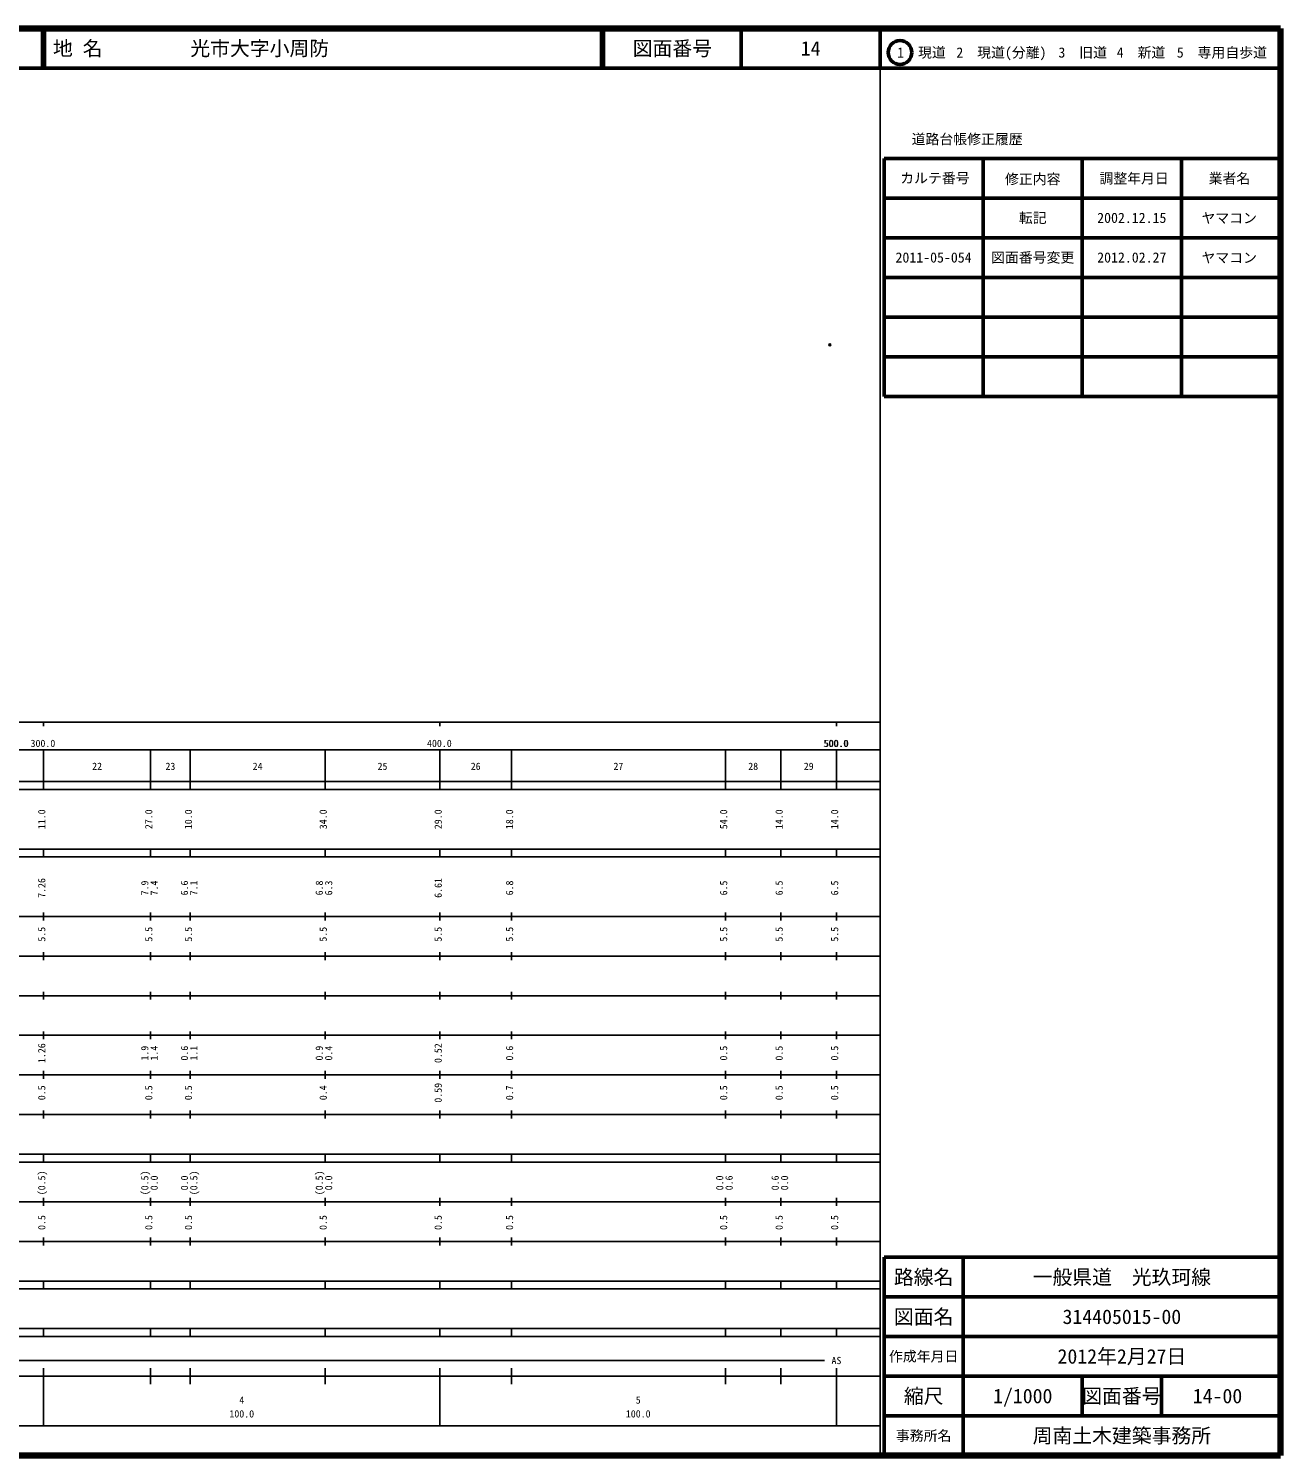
# Model space of a CAD drawing. Units: millimetres on the paper. Extents: x 40 to 680, y 20 to 380.
# Drawn here: x 364.2 to 680, y 20 to 380 of the extents above; entities that cross this region are included whole.
import ezdxf
from ezdxf.enums import TextEntityAlignment as Align

# ---------------------------------------------------------------- set-up
doc = ezdxf.new("R2010")
doc.units = ezdxf.units.MM
doc.header["$PDMODE"] = 32
doc.header["$PDSIZE"] = 0.5
doc.layers.add('M-OTRS', color=6, linetype='Continuous')
doc.layers.add('M-TTL-TXT', color=7, linetype='Continuous')
for name, color, linetype, lineweight in [('M-TTL', 2, 'Continuous', 140), ('M-TTL-BAND', 7, 'Continuous', 25), ('M-TTL-FRAM', 2, 'Continuous', 50), ('M-TTL-LINE', 7, 'Continuous', 50)]:
    doc.layers.add(name, color=color, linetype=linetype, lineweight=lineweight)
doc.styles.add('ＭＳ ゴシック', font='')
doc.styles.get('ＭＳ ゴシック').set_extended_font_data('MS Gothic')

msp = doc.modelspace()

# ---------------------------------------------------------------- linework, layer by layer
at = {"layer": 'M-OTRS'}
msp.add_point((566.341, 300.228), dxfattribs=at)
at = {"layer": 'M-TTL'}
for p, q in [((680, 380), (40, 380)), ((680, 20), (680, 380)), ((40, 20), (680, 20))]:
    msp.add_line(p, q, dxfattribs=at)
at = {"layer": 'M-TTL-BAND'}
for p, q in [((579, 20), (579, 370)), ((40, 205), (579, 205)), ((368, 205), (368, 204)), ((468, 205), (468, 204)), ((568, 205), (568, 204)), ((68, 198), (579, 198)), ((368, 188), (368, 198)), ((395, 188), (395, 198)), ((405, 188), (405, 198)), ((439, 188), (439, 198)), ((468, 188), (468, 198)), ((486, 188), (486, 198)), ((540, 188), (540, 198)), ((554, 188), (554, 198)), ((568, 188), (568, 198)), ((40, 190), (579, 190)), ((40, 188), (579, 188)), ((40, 173), (579, 173)), ((368, 171), (368, 173)), ((395, 171), (395, 173)), ((405, 171), (405, 173)), ((439, 171), (439, 173)), ((468, 171), (468, 173)), ((486, 171), (486, 173)), ((540, 171), (540, 173)), ((554, 171), (554, 173)), ((568, 171), (568, 173)), ((40, 171), (579, 171)), ((40, 156), (579, 156)), ((368, 155), (368, 157)), ((395, 155), (395, 157)), ((405, 155), (405, 157)), ((439, 155), (439, 157)), ((468, 155), (468, 157)), ((486, 155), (486, 157)), ((540, 155), (540, 157)), ((554, 155), (554, 157)), ((568, 155), (568, 157)), ((46, 146), (579, 146)), ((368, 145), (368, 147)), ((395, 145), (395, 147)), ((405, 145), (405, 147)), ((439, 145), (439, 147)), ((468, 145), (468, 147)), ((486, 145), (486, 147)), ((540, 145), (540, 147)), ((554, 145), (554, 147)), ((568, 145), (568, 147)), ((368, 135), (368, 137)), ((395, 135), (395, 137)), ((405, 135), (405, 137)), ((439, 135), (439, 137)), ((468, 135), (468, 137)), ((486, 135), (486, 137)), ((540, 135), (540, 137)), ((554, 135), (554, 137)), ((568, 135), (568, 137)), ((52, 136), (579, 136)), ((46, 126), (579, 126)), ((368, 125), (368, 127)), ((395, 125), (395, 127)), ((405, 125), (405, 127)), ((439, 125), (439, 127)), ((468, 125), (468, 127)), ((486, 125), (486, 127)), ((540, 125), (540, 127)), ((554, 125), (554, 127)), ((568, 125), (568, 127)), ((52, 116), (579, 116)), ((368, 115), (368, 117)), ((395, 115), (395, 117)), ((405, 115), (405, 117)), ((439, 115), (439, 117)), ((468, 115), (468, 117)), ((486, 115), (486, 117)), ((540, 115), (540, 117)), ((554, 115), (554, 117)), ((568, 115), (568, 117)), ((46, 106), (579, 106)), ((368, 105), (368, 107)), ((395, 105), (395, 107)), ((405, 105), (405, 107)), ((439, 105), (439, 107)), ((468, 105), (468, 107)), ((486, 105), (486, 107)), ((540, 105), (540, 107)), ((554, 105), (554, 107)), ((568, 105), (568, 107)), ((40, 96), (579, 96)), ((40, 94), (579, 94)), ((368, 94), (368, 96)), ((395, 94), (395, 96)), ((405, 94), (405, 96)), ((439, 94), (439, 96)), ((468, 94), (468, 96)), ((486, 94), (486, 96)), ((540, 94), (540, 96)), ((554, 94), (554, 96)), ((568, 94), (568, 96)), ((49, 84), (579, 84)), ((368, 83), (368, 85)), ((395, 83), (395, 85)), ((405, 83), (405, 85)), ((439, 83), (439, 85)), ((468, 83), (468, 85)), ((486, 83), (486, 85)), ((540, 83), (540, 85)), ((554, 83), (554, 85)), ((568, 83), (568, 85)), ((40, 74), (579, 74)), ((368, 73), (368, 75)), ((395, 73), (395, 75)), ((405, 73), (405, 75)), ((439, 73), (439, 75)), ((468, 73), (468, 75)), ((486, 73), (486, 75)), ((540, 73), (540, 75)), ((554, 73), (554, 75)), ((568, 73), (568, 75)), ((40, 64), (579, 64)), ((40, 62), (579, 62)), ((368, 62), (368, 64)), ((395, 62), (395, 64)), ((405, 62), (405, 64)), ((439, 62), (439, 64)), ((468, 62), (468, 64)), ((486, 62), (486, 64)), ((540, 62), (540, 64)), ((554, 62), (554, 64)), ((568, 62), (568, 64)), ((40, 52), (579, 52)), ((368, 50), (368, 52)), ((395, 50), (395, 52)), ((405, 50), (405, 52)), ((439, 50), (439, 52)), ((468, 50), (468, 52)), ((486, 50), (486, 52)), ((540, 50), (540, 52)), ((554, 50), (554, 52)), ((568, 50), (568, 52)), ((40, 50), (579, 50)), ((71, 44), (565, 44)), ((40, 40), (579, 40)), ((368, 27.5), (368, 42)), ((395, 38), (395, 42)), ((405, 38), (405, 42)), ((439, 38), (439, 42)), ((468, 27.5), (468, 42)), ((486, 38), (486, 42)), ((540, 38), (540, 42)), ((554, 38), (554, 42)), ((568, 27.5), (568, 42)), ((68, 27.5), (579, 27.5))]:
    msp.add_line(p, q, dxfattribs=at)
at = {"layer": 'M-TTL-FRAM'}
for p, q in [((580, 347.197), (580, 287.197)), ((580, 347.197), (680, 347.197)), ((580, 287.197), (680, 287.197)), ((680, 70), (580, 70)), ((580, 70), (580, 20))]:
    msp.add_line(p, q, dxfattribs=at)
at = {"layer": 'M-TTL-LINE'}
for p, q in [((367.75, 380), (367.75, 370)), ((368.25, 380), (368.25, 370)), ((508.747, 380), (508.747, 370)), ((509.247, 380), (509.247, 370)), ((543.997, 380), (543.997, 370)), ((579, 380), (579, 370)), ((40, 370), (680, 370)), ((605, 347.197), (605, 287.197)), ((630, 347.197), (630, 287.197)), ((655, 347.197), (655, 287.197)), ((580, 337.197), (680, 337.197)), ((580, 327.197), (680, 327.197)), ((580, 317.197), (680, 317.197)), ((580, 307.197), (680, 307.197)), ((580, 297.197), (680, 297.197)), ((600, 70), (600, 20)), ((680, 60), (580, 60)), ((680, 50), (580, 50)), ((680, 40), (580, 40)), ((630, 40), (630, 30)), ((650, 40), (650, 30)), ((680, 30), (580, 30))]:
    msp.add_line(p, q, dxfattribs=at)
msp.add_circle((584.031, 373.958), 3, dxfattribs=at)

# ---------------------------------------------------------------- texts
at = {"layer": 'M-TTL-BAND', "style": 'ＭＳ ゴシック'}
for s, p in [('300.0', (367.844, 198.195)), ('400.0', (467.844, 198.195)), ('500.0', (567.844, 198.195)), ('500.0', (568, 198.195)), ('22', (381.5, 192.405)), ('23', (400, 192.405)), ('24', (422, 192.405)), ('25', (453.5, 192.405)), ('26', (477, 192.405)), ('27', (513, 192.405)), ('28', (547, 192.405)), ('29', (561, 192.405)), ('AS', (568, 42.5)), ('4', (418, 32.523)), ('5', (518, 32.523)), ('100.0', (418, 29.033)), ('100.0', (518, 29.033))]:
    msp.add_text(s, height=1.833, dxfattribs=at).set_placement(p, align=Align.BOTTOM_CENTER)
for s, p in [('11.0', (369, 180.5)), ('27.0', (396, 180.5)), ('10.0', (406, 180.5)), ('34.0', (440, 180.5)), ('29.0', (469, 180.5)), ('18.0', (487, 180.5)), ('54.0', (541, 180.5)), ('14.0', (555, 180.5)), ('14.0', (569, 180.5)), ('7.26', (369, 163.174)), ('7.9', (395, 163.174)), ('7.4', (397.37, 163.174)), ('6.6', (405, 163.174)), ('7.1', (407.37, 163.174)), ('6.8', (439, 163.174)), ('6.3', (441.37, 163.174)), ('6.61', (469, 163.174)), ('6.8', (487, 163.174)), ('6.5', (541, 163.174)), ('6.5', (555, 163.174)), ('6.5', (569, 163.174)), ('5.5', (369, 151.5)), ('5.5', (396, 151.5)), ('5.5', (406, 151.5)), ('5.5', (440, 151.5)), ('5.5', (469, 151.5)), ('5.5', (487, 151.5)), ('5.5', (541, 151.5)), ('5.5', (555, 151.5)), ('5.5', (569, 151.5)), ('1.26', (369, 121.5)), ('1.9', (395, 121.5)), ('1.4', (397.37, 121.5)), ('0.6', (405, 121.5)), ('1.1', (407.37, 121.5)), ('0.9', (439, 121.5)), ('0.4', (441.37, 121.5)), ('0.52', (469, 121.5)), ('0.6', (487, 121.5)), ('0.5', (541, 121.5)), ('0.5', (555, 121.5)), ('0.5', (569, 121.5)), ('0.5', (369, 111.5)), ('0.5', (396, 111.5)), ('0.5', (406, 111.5)), ('0.4', (440, 111.5)), ('0.59', (469, 111.5)), ('0.7', (487, 111.5)), ('0.5', (541, 111.5)), ('0.5', (555, 111.5)), ('0.5', (569, 111.5)), ('(0.5)', (369, 88.764)), ('(0.5)', (395, 88.764)), ('0.0', (397.37, 88.764)), ('0.0', (405, 88.764)), ('(0.5)', (407.37, 88.764)), ('(0.5)', (439, 88.764)), ('0.0', (441.37, 88.764)), ('0.0', (540, 88.764)), ('0.6', (542.37, 88.764)), ('0.6', (554, 88.764)), ('0.0', (556.37, 88.764)), ('0.5', (369, 78.764)), ('0.5', (396, 78.764)), ('0.5', (406, 78.764)), ('0.5', (440, 78.764)), ('0.5', (469, 78.764)), ('0.5', (487, 78.764)), ('0.5', (541, 78.764)), ('0.5', (555, 78.764)), ('0.5', (569, 78.764))]:
    msp.add_text(s, height=1.833, rotation=90, dxfattribs=at).set_placement(p, align=Align.BOTTOM_CENTER)
at = {"layer": 'M-TTL-TXT', "style": 'ＭＳ ゴシック'}
for s, p in [('地 名', (370.38, 375)), ('光市大字小周防', (405.024, 375))]:
    msp.add_text(s, height=3.666, dxfattribs=at).set_placement(p, align=Align.MIDDLE_LEFT)
for s, height, p in [('図面番号', 3.666, (526.622, 375)), ('14', 3.666, (561.497, 375)), ('1\u3000現道', 2.566, (589.448, 373.958)), ('2\u3000現道(分離)', 2.566, (609.619, 373.958)), ('3\u3000旧道', 2.566, (630.121, 373.958)), ('4\u3000新道', 2.566, (644.824, 373.958)), ('5\u3000専用自歩道', 2.566, (665.228, 373.958)), ('道路台帳修正履歴', 2.566, (600.968, 352.113)), ('カルテ番号', 2.566, (592.839, 342.277)), ('修正内容', 2.566, (617.509, 342.023)), ('調整年月日', 2.566, (643.089, 342.197)), ('業者名', 2.566, (667.134, 342.197)), ('転記', 2.566, (617.5, 332.245)), ('2002.12.15', 2.566, (642.5, 332.245)), ('ヤマコン', 2.566, (667.077, 332.189)), ('2011-05-054', 2.566, (592.5, 322.245)), ('図面番号変更', 2.566, (617.5, 322.245)), ('2012.02.27', 2.566, (642.5, 322.245)), ('ヤマコン', 2.566, (667.077, 322.189)), ('路線名', 3.666, (590, 65)), ('路線名', 3.666, (590, 65)), ('一般県道\u3000光玖珂線', 3.666, (640, 65)), ('図面名', 3.666, (590, 55)), ('図面名', 3.666, (590, 55)), ('314405015-00', 3.666, (640, 55)), ('2012年2月27日', 3.666, (640, 45)), ('作成年月日', 2.566, (590, 45)), ('作成年月日', 2.566, (590, 45)), ('縮尺', 3.666, (590, 35)), ('縮尺', 3.666, (590, 35)), ('1/1000', 3.666, (615, 35)), ('図面番号', 3.666, (640, 35)), ('図面番号', 3.666, (640, 35)), ('14-00', 3.666, (664.125, 35)), ('事務所名', 2.566, (590, 25)), ('事務所名', 2.566, (590, 25)), ('周南土木建築事務所', 3.666, (640, 25))]:
    msp.add_text(s, height=height, dxfattribs=at).set_placement(p, align=Align.MIDDLE_CENTER)

doc.saveas('drawing.dxf')
